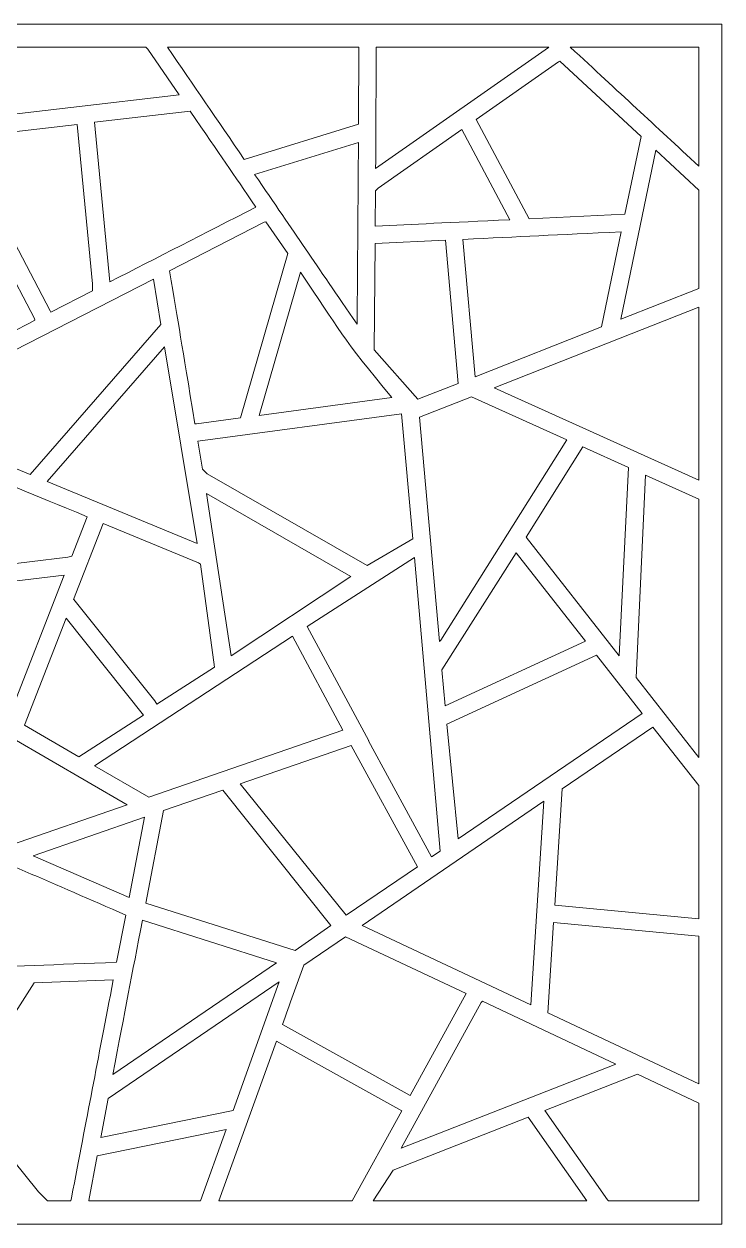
# Model space of a CAD drawing. Header units: centimetres. Extents: x -9.6 to 8.7, y -5.9 to 12.7.
# Drawn here: x 3.49 to 8.7, y -5.9 to 3.07 of the extents above; entities that cross this region are included whole.
import ezdxf

# ---------------------------------------------------------------- set-up
doc = ezdxf.new("R2010")
doc.units = ezdxf.units.CM
doc.header["$MEASUREMENT"] = 0
doc.layers.add('layer 1', color=7, linetype='Continuous')

msp = doc.modelspace()

# ---------------------------------------------------------------- linework, layer by layer
at = {"layer": 'layer 1', "color": 177, "lineweight": 9}
for points, knots in [([(-9.64573, -5.90038), (-9.64573, -5.90038), (-9.64573, 3.06709), (-9.64573, 3.06709), (-9.64573, 3.06709), (-3.60843, 3.06709), (2.40099, 3.06709), (8.70075, 3.06709), (8.70075, 3.06709), (8.70075, 0.00755), (8.70075, -2.79126), (8.70075, -5.90038), (8.70075, -5.90038), (2.65615, -5.90038), (-3.45076, -5.90038), (-9.64573, -5.90038)], [0, 0, 0, 0, 0.2, 0.2, 0.2, 0.2, 0.4, 0.4, 0.4, 0.4, 0.6, 0.6, 0.6, 0.6, 1, 1, 1, 1]), ([(2.65411, 2.89381), (2.65411, 2.89381), (2.96296, 2.30196), (2.96296, 2.30196), (2.96296, 2.30196), (2.96296, 2.30196), (2.96296, 2.34829), (2.96296, 2.34829), (2.96296, 2.34829), (2.96296, 2.34829), (3.02418, 2.34829), (3.02418, 2.34829), (3.02418, 2.34829), (3.02418, 2.34829), (4.64461, 2.53671), (4.64461, 2.53671), (4.64461, 2.53671), (4.64461, 2.53671), (4.41074, 2.87853), (4.41074, 2.87853), (4.41074, 2.87853), (4.41074, 2.87853), (4.39546, 2.89381), (4.39546, 2.89381), (4.39546, 2.89381), (4.39546, 2.89381), (2.65411, 2.89381), (2.65411, 2.89381)], [0, 0, 0, 0, 0.125, 0.125, 0.125, 0.125, 0.25, 0.25, 0.25, 0.25, 0.375, 0.375, 0.375, 0.375, 0.5, 0.5, 0.5, 0.5, 0.625, 0.625, 0.625, 0.625, 0.75, 0.75, 0.75, 0.75, 1, 1, 1, 1]), ([(5.98791, 2.89381), (5.98791, 2.89381), (4.55776, 2.89381), (4.55776, 2.89381), (4.55776, 2.89381), (4.75432, 2.60652), (4.92816, 2.35245), (5.1314, 2.05542), (5.1314, 2.05542), (5.1314, 2.05542), (5.98505, 2.31808), (5.98505, 2.31808), (5.98505, 2.31808), (5.98505, 2.31808), (5.98791, 2.89381), (5.98791, 2.89381)], [0, 0, 0, 0, 0.2, 0.2, 0.2, 0.2, 0.4, 0.4, 0.4, 0.4, 0.6, 0.6, 0.6, 0.6, 1, 1, 1, 1]), ([(6.11782, 2.89381), (6.11548, 2.5577), (6.11485, 2.2947), (6.11265, 1.98614), (6.11265, 1.98614), (6.11265, 1.98614), (7.40447, 2.89055), (7.40447, 2.89055), (7.40447, 2.89055), (7.40447, 2.89055), (7.40772, 2.89381), (7.40772, 2.89381), (7.40772, 2.89381), (7.40772, 2.89381), (6.11782, 2.89381), (6.11782, 2.89381)], [0, 0, 0, 0, 0.2, 0.2, 0.2, 0.2, 0.4, 0.4, 0.4, 0.4, 0.6, 0.6, 0.6, 0.6, 1, 1, 1, 1]), ([(7.56738, 2.89381), (7.93348, 2.55483), (8.19772, 2.31016), (8.52746, 2.00484), (8.52746, 2.00484), (8.52746, 2.00484), (8.52746, 2.89381), (8.52746, 2.89381), (8.52746, 2.89381), (8.52746, 2.89381), (7.56738, 2.89381), (7.56738, 2.89381)], [0, 0, 0, 0, 0.25, 0.25, 0.25, 0.25, 0.5, 0.5, 0.5, 0.5, 1, 1, 1, 1]), ([(8.0959, 2.22732), (8.0959, 2.22732), (7.48902, 2.78925), (7.48902, 2.78925), (7.48902, 2.78925), (7.48902, 2.78925), (7.47976, 2.78461), (7.47976, 2.78461), (7.47976, 2.78461), (7.47976, 2.78461), (6.86478, 2.35407), (6.86478, 2.35407), (6.86478, 2.35407), (6.86478, 2.35407), (7.25937, 1.61131), (7.25937, 1.61131), (7.25937, 1.61131), (7.25937, 1.61131), (7.9755, 1.64527), (7.9755, 1.64527), (7.9755, 1.64527), (7.9755, 1.64527), (8.0959, 2.22732), (8.0959, 2.22732)], [0, 0, 0, 0, 0.1428571, 0.1428571, 0.1428571, 0.1428571, 0.2857143, 0.2857143, 0.2857143, 0.2857143, 0.4285714, 0.4285714, 0.4285714, 0.4285714, 0.5714286, 0.5714286, 0.5714286, 0.5714286, 0.7142857, 0.7142857, 0.7142857, 0.7142857, 1, 1, 1, 1]), ([(4.12712, 1.13997), (4.48534, 1.32368), (4.82381, 1.49725), (5.21764, 1.69921), (5.21764, 1.69921), (5.04262, 1.95501), (4.95858, 2.07784), (4.72754, 2.41552), (4.72754, 2.41552), (4.72754, 2.41552), (4.01173, 2.33228), (4.01173, 2.33228), (4.01173, 2.33228), (4.01173, 2.33228), (4.12712, 1.13997), (4.12712, 1.13997)], [0, 0, 0, 0, 0.2, 0.2, 0.2, 0.2, 0.4, 0.4, 0.4, 0.4, 0.6, 0.6, 0.6, 0.6, 1, 1, 1, 1]), ([(3.68701, 0.91428), (3.68701, 0.91428), (3.99792, 1.07372), (3.99792, 1.07372), (3.99792, 1.07372), (3.99792, 1.07372), (3.99792, 1.1258), (3.99792, 1.1258), (3.99792, 1.1258), (3.99792, 1.1258), (3.88262, 2.31727), (3.88262, 2.31727), (3.88262, 2.31727), (3.88262, 2.31727), (3.03963, 2.21925), (3.03963, 2.21925), (3.03963, 2.21925), (3.03963, 2.21925), (3.00991, 2.21182), (3.00991, 2.21182), (3.00991, 2.21182), (3.00991, 2.21182), (3.4079, 1.44767), (3.4079, 1.44767), (3.4079, 1.44767), (3.4079, 1.44767), (3.4154, 1.44955), (3.4154, 1.44955), (3.4154, 1.44955), (3.4154, 1.44955), (3.4154, 1.43327), (3.4154, 1.43327), (3.4154, 1.43327), (3.4154, 1.43327), (3.68105, 0.92323), (3.68105, 0.92323), (3.68105, 0.92323), (3.68105, 0.92323), (3.68701, 0.91428), (3.68701, 0.91428)], [0, 0, 0, 0, 0.0909091, 0.0909091, 0.0909091, 0.0909091, 0.1818182, 0.1818182, 0.1818182, 0.1818182, 0.2727273, 0.2727273, 0.2727273, 0.2727273, 0.3636364, 0.3636364, 0.3636364, 0.3636364, 0.4545455, 0.4545455, 0.4545455, 0.4545455, 0.5454545, 0.5454545, 0.5454545, 0.5454545, 0.6363636, 0.6363636, 0.6363636, 0.6363636, 0.7272727, 0.7272727, 0.7272727, 0.7272727, 0.8181818, 0.8181818, 0.8181818, 0.8181818, 1, 1, 1, 1]), ([(6.75751, 2.27897), (6.75751, 2.27897), (6.13055, 1.84003), (6.13055, 1.84003), (6.13055, 1.84003), (6.13055, 1.84003), (6.11147, 1.82094), (6.11147, 1.82094), (6.11147, 1.82094), (6.11147, 1.82094), (6.10958, 1.5568), (6.10958, 1.5568), (6.10958, 1.5568), (6.39861, 1.57051), (6.65437, 1.58263), (7.11582, 1.60451), (7.11582, 1.60451), (7.11582, 1.60451), (6.75751, 2.27897), (6.75751, 2.27897)], [0, 0, 0, 0, 0.1666667, 0.1666667, 0.1666667, 0.1666667, 0.3333333, 0.3333333, 0.3333333, 0.3333333, 0.5, 0.5, 0.5, 0.5, 0.6666667, 0.6666667, 0.6666667, 0.6666667, 1, 1, 1, 1]), ([(5.98408, 2.1818), (5.98408, 2.1818), (5.20825, 1.94309), (5.20825, 1.94309), (5.20825, 1.94309), (5.51614, 1.4931), (5.65977, 1.28318), (5.97437, 0.82337), (5.97437, 0.82337), (5.97762, 1.27822), (5.98086, 1.73088), (5.98408, 2.1818)], [0, 0, 0, 0, 0.25, 0.25, 0.25, 0.25, 0.5, 0.5, 0.5, 0.5, 1, 1, 1, 1]), ([(8.52746, 1.8258), (8.52746, 1.8258), (8.20728, 2.12419), (8.20728, 2.12419), (8.20728, 2.12419), (8.20728, 2.12419), (7.94599, 0.86104), (7.94599, 0.86104), (7.94599, 0.86104), (7.94599, 0.86104), (8.52746, 1.09027), (8.52746, 1.09027), (8.52746, 1.09027), (8.52746, 1.09027), (8.52746, 1.8258), (8.52746, 1.8258)], [0, 0, 0, 0, 0.2, 0.2, 0.2, 0.2, 0.4, 0.4, 0.4, 0.4, 0.6, 0.6, 0.6, 0.6, 1, 1, 1, 1]), ([(5.28009, 1.58518), (5.28009, 1.58518), (4.57331, 1.22273), (4.57331, 1.22273), (4.57331, 1.22273), (4.64243, 0.80591), (4.66045, 0.69719), (4.76291, 0.07935), (4.76291, 0.07935), (4.76291, 0.07935), (4.77504, 0.07935), (4.77504, 0.07935), (4.77504, 0.07935), (4.77504, 0.07935), (5.10185, 0.12349), (5.10185, 0.12349), (5.10185, 0.12349), (5.10185, 0.12349), (5.45593, 1.35095), (5.45593, 1.35095), (5.45593, 1.35095), (5.45593, 1.35095), (5.29339, 1.58851), (5.29339, 1.58851), (5.29339, 1.58851), (5.29339, 1.58851), (5.28009, 1.58518), (5.28009, 1.58518)], [0, 0, 0, 0, 0.125, 0.125, 0.125, 0.125, 0.25, 0.25, 0.25, 0.25, 0.375, 0.375, 0.375, 0.375, 0.5, 0.5, 0.5, 0.5, 0.625, 0.625, 0.625, 0.625, 0.75, 0.75, 0.75, 0.75, 1, 1, 1, 1]), ([(6.63501, 1.4516), (6.63501, 1.4516), (6.72921, 0.38137), (6.72921, 0.38137), (6.72921, 0.38137), (6.72921, 0.38137), (6.42896, 0.263), (6.42896, 0.263), (6.42896, 0.263), (6.42896, 0.263), (6.10297, 0.63211), (6.10297, 0.63211), (6.10297, 0.63211), (6.10297, 0.63211), (6.10865, 1.42665), (6.10865, 1.42665), (6.10865, 1.42665), (6.10865, 1.42665), (6.63501, 1.4516), (6.63501, 1.4516)], [0, 0, 0, 0, 0.1666667, 0.1666667, 0.1666667, 0.1666667, 0.3333333, 0.3333333, 0.3333333, 0.3333333, 0.5, 0.5, 0.5, 0.5, 0.6666667, 0.6666667, 0.6666667, 0.6666667, 1, 1, 1, 1]), ([(7.80149, 0.80408), (7.80149, 0.80408), (7.94832, 1.51387), (7.94832, 1.51387), (7.94832, 1.51387), (7.46066, 1.49075), (7.18991, 1.47791), (6.76493, 1.45776), (6.76493, 1.45776), (6.76493, 1.45776), (6.8553, 0.43107), (6.8553, 0.43107), (6.8553, 0.43107), (6.8553, 0.43107), (7.80149, 0.80408), (7.80149, 0.80408)], [0, 0, 0, 0, 0.2, 0.2, 0.2, 0.2, 0.4, 0.4, 0.4, 0.4, 0.6, 0.6, 0.6, 0.6, 1, 1, 1, 1]), ([(2.28717, 0.19641), (2.79305, 0.45584), (3.13756, 0.63251), (3.56735, 0.85291), (3.56735, 0.85291), (3.56735, 0.85291), (3.56386, 0.86689), (3.56386, 0.86689), (3.56386, 0.86689), (3.56386, 0.86689), (3.33792, 1.30069), (3.33792, 1.30069), (3.33792, 1.30069), (3.33792, 1.30069), (1.67152, 1.22389), (1.67152, 1.22389), (1.67152, 1.22389), (1.67152, 1.22389), (1.30819, 0.93608), (1.30819, 0.93608), (1.30819, 0.93608), (1.30819, 0.93608), (2.28717, 0.19641), (2.28717, 0.19641)], [0, 0, 0, 0, 0.1428571, 0.1428571, 0.1428571, 0.1428571, 0.2857143, 0.2857143, 0.2857143, 0.2857143, 0.4285714, 0.4285714, 0.4285714, 0.4285714, 0.5714286, 0.5714286, 0.5714286, 0.5714286, 0.7142857, 0.7142857, 0.7142857, 0.7142857, 1, 1, 1, 1]), ([(5.55107, 1.21189), (5.55107, 1.21189), (5.2426, 0.1425), (5.2426, 0.1425), (5.2426, 0.1425), (5.2426, 0.1425), (6.23459, 0.27649), (6.23459, 0.27649), (6.23459, 0.27649), (5.86464, 0.71189), (5.83472, 0.79732), (5.55107, 1.21189)], [0, 0, 0, 0, 0.25, 0.25, 0.25, 0.25, 0.5, 0.5, 0.5, 0.5, 1, 1, 1, 1]), ([(4.45189, 1.16047), (4.45189, 1.16047), (3.20082, 0.51889), (3.20082, 0.51889), (3.20082, 0.51889), (3.20082, 0.51889), (2.99919, -0.07413), (2.99919, -0.07413), (2.99919, -0.07413), (2.99919, -0.07413), (3.01886, -0.08724), (3.01886, -0.08724), (3.01886, -0.08724), (3.01886, -0.08724), (3.53259, -0.29944), (3.53259, -0.29944), (3.53259, -0.29944), (3.53259, -0.29944), (4.50804, 0.8219), (4.50804, 0.8219), (4.50804, 0.8219), (4.50804, 0.8219), (4.45189, 1.16047), (4.45189, 1.16047)], [0, 0, 0, 0, 0.1428571, 0.1428571, 0.1428571, 0.1428571, 0.2857143, 0.2857143, 0.2857143, 0.2857143, 0.4285714, 0.4285714, 0.4285714, 0.4285714, 0.5714286, 0.5714286, 0.5714286, 0.5714286, 0.7142857, 0.7142857, 0.7142857, 0.7142857, 1, 1, 1, 1]), ([(8.52746, 0.95057), (8.52746, 0.95057), (6.99841, 0.34779), (6.99841, 0.34779), (6.99841, 0.34779), (6.99841, 0.34779), (8.52746, -0.34107), (8.52746, -0.34107), (8.52746, -0.34107), (8.52746, -0.34107), (8.52746, 0.95057), (8.52746, 0.95057)], [0, 0, 0, 0, 0.25, 0.25, 0.25, 0.25, 0.5, 0.5, 0.5, 0.5, 1, 1, 1, 1]), ([(4.77937, -0.81441), (4.77937, -0.81441), (4.53561, 0.65559), (4.53561, 0.65559), (4.53561, 0.65559), (4.53561, 0.65559), (3.65932, -0.35178), (3.65932, -0.35178), (3.65932, -0.35178), (3.65932, -0.35178), (4.77937, -0.81441), (4.77937, -0.81441)], [0, 0, 0, 0, 0.25, 0.25, 0.25, 0.25, 0.5, 0.5, 0.5, 0.5, 1, 1, 1, 1]), ([(6.82967, 0.28127), (6.82967, 0.28127), (6.44092, 0.12802), (6.44092, 0.12802), (6.44092, 0.12802), (6.44092, 0.12802), (6.58934, -1.54693), (6.58934, -1.54693), (6.58934, -1.54693), (6.58934, -1.54693), (6.59919, -1.53708), (6.59919, -1.53708), (6.59919, -1.53708), (6.59919, -1.53708), (7.5423, -0.03978), (7.5423, -0.03978), (7.5423, -0.03978), (7.5423, -0.03978), (6.82967, 0.28127), (6.82967, 0.28127)], [0, 0, 0, 0, 0.1666667, 0.1666667, 0.1666667, 0.1666667, 0.3333333, 0.3333333, 0.3333333, 0.3333333, 0.5, 0.5, 0.5, 0.5, 0.6666667, 0.6666667, 0.6666667, 0.6666667, 1, 1, 1, 1]), ([(6.30509, 0.15441), (6.30509, 0.15441), (4.78457, -0.05132), (4.78457, -0.05132), (4.78457, -0.05132), (4.78457, -0.05132), (4.81915, -0.25982), (4.81915, -0.25982), (4.81915, -0.25982), (4.81915, -0.25982), (4.85434, -0.29501), (4.85434, -0.29501), (4.85434, -0.29501), (4.85434, -0.29501), (6.04872, -0.97952), (6.04872, -0.97952), (6.04872, -0.97952), (6.04872, -0.97952), (6.39092, -0.77922), (6.39092, -0.77922), (6.39092, -0.77922), (6.39092, -0.77922), (6.30509, 0.15441), (6.30509, 0.15441)], [0, 0, 0, 0, 0.1428571, 0.1428571, 0.1428571, 0.1428571, 0.2857143, 0.2857143, 0.2857143, 0.2857143, 0.4285714, 0.4285714, 0.4285714, 0.4285714, 0.5714286, 0.5714286, 0.5714286, 0.5714286, 0.7142857, 0.7142857, 0.7142857, 0.7142857, 1, 1, 1, 1]), ([(8.00305, -0.24736), (8.00305, -0.24736), (7.66194, -0.09368), (7.66194, -0.09368), (7.66194, -0.09368), (7.66194, -0.09368), (7.23734, -0.76779), (7.23734, -0.76779), (7.23734, -0.76779), (7.23734, -0.76779), (7.93267, -1.655), (7.93267, -1.655), (7.93267, -1.655), (7.93267, -1.655), (8.00305, -0.24736), (8.00305, -0.24736)], [0, 0, 0, 0, 0.2, 0.2, 0.2, 0.2, 0.4, 0.4, 0.4, 0.4, 0.6, 0.6, 0.6, 0.6, 1, 1, 1, 1]), ([(2.95517, -0.2036), (2.95517, -0.2036), (2.66543, -1.05577), (2.66543, -1.05577), (2.66543, -1.05577), (2.66543, -1.05577), (3.81223, -0.91676), (3.81223, -0.91676), (3.81223, -0.91676), (3.81223, -0.91676), (3.84171, -0.90939), (3.84171, -0.90939), (3.84171, -0.90939), (3.84171, -0.90939), (3.95628, -0.61505), (3.95628, -0.61505), (3.95628, -0.61505), (3.512, -0.43154), (3.38461, -0.37892), (2.96775, -0.20674), (2.96775, -0.20674), (2.96775, -0.20674), (2.95517, -0.2036), (2.95517, -0.2036)], [0, 0, 0, 0, 0.1428571, 0.1428571, 0.1428571, 0.1428571, 0.2857143, 0.2857143, 0.2857143, 0.2857143, 0.4285714, 0.4285714, 0.4285714, 0.4285714, 0.5714286, 0.5714286, 0.5714286, 0.5714286, 0.7142857, 0.7142857, 0.7142857, 0.7142857, 1, 1, 1, 1]), ([(8.52746, -0.48361), (8.52746, -0.48361), (8.13031, -0.30469), (8.13031, -0.30469), (8.13031, -0.30469), (8.13031, -0.30469), (8.05896, -1.81557), (8.05896, -1.81557), (8.05896, -1.81557), (8.05896, -1.81557), (8.52746, -2.41381), (8.52746, -2.41381), (8.52746, -2.41381), (8.52746, -2.41381), (8.52746, -0.48361), (8.52746, -0.48361)], [0, 0, 0, 0, 0.2, 0.2, 0.2, 0.2, 0.4, 0.4, 0.4, 0.4, 0.6, 0.6, 0.6, 0.6, 1, 1, 1, 1]), ([(5.03207, -1.65529), (5.03207, -1.65529), (5.92764, -1.06171), (5.92764, -1.06171), (5.92764, -1.06171), (5.92764, -1.06171), (4.84911, -0.44051), (4.84911, -0.44051), (4.84911, -0.44051), (4.84911, -0.44051), (5.03207, -1.65529), (5.03207, -1.65529)], [0, 0, 0, 0, 0.25, 0.25, 0.25, 0.25, 0.5, 0.5, 0.5, 0.5, 1, 1, 1, 1]), ([(4.90794, -1.7386), (4.90794, -1.7386), (4.80515, -0.9699), (4.80515, -0.9699), (4.80515, -0.9699), (4.80515, -0.9699), (4.78849, -0.95879), (4.78849, -0.95879), (4.78849, -0.95879), (4.78849, -0.95879), (4.07642, -0.66467), (4.07642, -0.66467), (4.07642, -0.66467), (4.07642, -0.66467), (3.85473, -1.23425), (3.85473, -1.23425), (3.85473, -1.23425), (3.85473, -1.23425), (3.85884, -1.23425), (3.85884, -1.23425), (3.85884, -1.23425), (3.85884, -1.23425), (4.46353, -1.99078), (4.46353, -1.99078), (4.46353, -1.99078), (4.46353, -1.99078), (4.47887, -2.01524), (4.47887, -2.01524), (4.47887, -2.01524), (4.47887, -2.01524), (4.90794, -1.7386), (4.90794, -1.7386)], [0, 0, 0, 0, 0.1111111, 0.1111111, 0.1111111, 0.1111111, 0.2222222, 0.2222222, 0.2222222, 0.2222222, 0.3333333, 0.3333333, 0.3333333, 0.3333333, 0.4444444, 0.4444444, 0.4444444, 0.4444444, 0.5555556, 0.5555556, 0.5555556, 0.5555556, 0.6666667, 0.6666667, 0.6666667, 0.6666667, 0.7777778, 0.7777778, 0.7777778, 0.7777778, 1, 1, 1, 1]), ([(7.16376, -0.8846), (7.16376, -0.8846), (6.60858, -1.76032), (6.60858, -1.76032), (6.60858, -1.76032), (6.60858, -1.76032), (6.63194, -2.02775), (6.63194, -2.02775), (6.63194, -2.02775), (6.63194, -2.02775), (7.68135, -1.54502), (7.68135, -1.54502), (7.68135, -1.54502), (7.68135, -1.54502), (7.16376, -0.8846), (7.16376, -0.8846)], [0, 0, 0, 0, 0.2, 0.2, 0.2, 0.2, 0.4, 0.4, 0.4, 0.4, 0.6, 0.6, 0.6, 0.6, 1, 1, 1, 1]), ([(6.59514, -3.11474), (6.59514, -3.11474), (6.40335, -0.92042), (6.40335, -0.92042), (6.40335, -0.92042), (6.40335, -0.92042), (5.59998, -1.43457), (5.59998, -1.43457), (5.59998, -1.43457), (5.59998, -1.43457), (6.06089, -2.28978), (6.06089, -2.28978), (6.06089, -2.28978), (6.06089, -2.28978), (6.06059, -2.28986), (6.06059, -2.28986), (6.06059, -2.28986), (6.06059, -2.28986), (6.53024, -3.15563), (6.53024, -3.15563), (6.53024, -3.15563), (6.53024, -3.15563), (6.59514, -3.11474), (6.59514, -3.11474)], [0, 0, 0, 0, 0.1428571, 0.1428571, 0.1428571, 0.1428571, 0.2857143, 0.2857143, 0.2857143, 0.2857143, 0.4285714, 0.4285714, 0.4285714, 0.4285714, 0.5714286, 0.5714286, 0.5714286, 0.5714286, 0.7142857, 0.7142857, 0.7142857, 0.7142857, 1, 1, 1, 1]), ([(2.61901, -1.19231), (2.61901, -1.19231), (2.48665, -1.58158), (2.48665, -1.58158), (2.48665, -1.58158), (2.48665, -1.58158), (2.51061, -1.60554), (2.51061, -1.60554), (2.51061, -1.60554), (2.51061, -1.60554), (3.3755, -2.10718), (3.3755, -2.10718), (3.3755, -2.10718), (3.3755, -2.10718), (3.78668, -1.05077), (3.78668, -1.05077), (3.78668, -1.05077), (3.78668, -1.05077), (2.61901, -1.19231), (2.61901, -1.19231)], [0, 0, 0, 0, 0.1666667, 0.1666667, 0.1666667, 0.1666667, 0.3333333, 0.3333333, 0.3333333, 0.3333333, 0.5, 0.5, 0.5, 0.5, 0.6666667, 0.6666667, 0.6666667, 0.6666667, 1, 1, 1, 1]), ([(3.80058, -1.37338), (3.80058, -1.37338), (3.48928, -2.17317), (3.48928, -2.17317), (3.48928, -2.17317), (3.48928, -2.17317), (3.89608, -2.40911), (3.89608, -2.40911), (3.89608, -2.40911), (3.89608, -2.40911), (4.37936, -2.09773), (4.37936, -2.09773), (4.37936, -2.09773), (4.37936, -2.09773), (3.80058, -1.37338), (3.80058, -1.37338)], [0, 0, 0, 0, 0.2, 0.2, 0.2, 0.2, 0.4, 0.4, 0.4, 0.4, 0.6, 0.6, 0.6, 0.6, 1, 1, 1, 1]), ([(5.49248, -1.50794), (5.49248, -1.50794), (4.01241, -2.47658), (4.01241, -2.47658), (4.01241, -2.47658), (4.01241, -2.47658), (4.41768, -2.71164), (4.41768, -2.71164), (4.41768, -2.71164), (4.41768, -2.71164), (5.86727, -2.20887), (5.86727, -2.20887), (5.86727, -2.20887), (5.86727, -2.20887), (5.49248, -1.50794), (5.49248, -1.50794)], [0, 0, 0, 0, 0.2, 0.2, 0.2, 0.2, 0.4, 0.4, 0.4, 0.4, 0.6, 0.6, 0.6, 0.6, 1, 1, 1, 1]), ([(8.10406, -2.08437), (8.10406, -2.08437), (7.76376, -1.65017), (7.76376, -1.65017), (7.76376, -1.65017), (7.76376, -1.65017), (6.64412, -2.1652), (6.64412, -2.1652), (6.64412, -2.1652), (6.64412, -2.1652), (6.7299, -3.02159), (6.7299, -3.02159), (6.7299, -3.02159), (6.7299, -3.02159), (8.10406, -2.08437), (8.10406, -2.08437)], [0, 0, 0, 0, 0.2, 0.2, 0.2, 0.2, 0.4, 0.4, 0.4, 0.4, 0.6, 0.6, 0.6, 0.6, 1, 1, 1, 1]), ([(3.37677, -3.07266), (3.37677, -3.07266), (4.25558, -2.76786), (4.25558, -2.76786), (4.25558, -2.76786), (4.25558, -2.76786), (3.08885, -2.09116), (3.08885, -2.09116), (3.08885, -2.09116), (3.08885, -2.09116), (2.50976, -2.6957), (2.50976, -2.6957), (2.50976, -2.6957), (2.79323, -2.81894), (3.05635, -2.93335), (3.37677, -3.07266)], [0, 0, 0, 0, 0.2, 0.2, 0.2, 0.2, 0.4, 0.4, 0.4, 0.4, 0.6, 0.6, 0.6, 0.6, 1, 1, 1, 1]), ([(8.52746, -2.62462), (8.52746, -2.62462), (8.18422, -2.18665), (8.18422, -2.18665), (8.18422, -2.18665), (8.18422, -2.18665), (7.50668, -2.64893), (7.50668, -2.64893), (7.50668, -2.64893), (7.50668, -2.64893), (7.45123, -3.51775), (7.45123, -3.51775), (7.45123, -3.51775), (7.45123, -3.51775), (8.52746, -3.61917), (8.52746, -3.61917), (8.52746, -3.61917), (8.52746, -3.61917), (8.52746, -2.62462), (8.52746, -2.62462)], [0, 0, 0, 0, 0.1666667, 0.1666667, 0.1666667, 0.1666667, 0.3333333, 0.3333333, 0.3333333, 0.3333333, 0.5, 0.5, 0.5, 0.5, 0.6666667, 0.6666667, 0.6666667, 0.6666667, 1, 1, 1, 1]), ([(5.89174, -3.59346), (5.89174, -3.59346), (6.42491, -3.23035), (6.42491, -3.23035), (6.42491, -3.23035), (6.42491, -3.23035), (5.93111, -2.32428), (5.93111, -2.32428), (5.93111, -2.32428), (5.93111, -2.32428), (5.10096, -2.61221), (5.10096, -2.61221), (5.10096, -2.61221), (5.10096, -2.61221), (5.89174, -3.59346), (5.89174, -3.59346)], [0, 0, 0, 0, 0.2, 0.2, 0.2, 0.2, 0.4, 0.4, 0.4, 0.4, 0.6, 0.6, 0.6, 0.6, 1, 1, 1, 1]), ([(5.51124, -3.85722), (5.51124, -3.85722), (5.77919, -3.67032), (5.77919, -3.67032), (5.77919, -3.67032), (5.77919, -3.67032), (4.97068, -2.6574), (4.97068, -2.6574), (4.97068, -2.6574), (4.97068, -2.6574), (4.52726, -2.81119), (4.52726, -2.81119), (4.52726, -2.81119), (4.52726, -2.81119), (4.39474, -3.50219), (4.39474, -3.50219), (4.39474, -3.50219), (4.39474, -3.50219), (5.51124, -3.85722), (5.51124, -3.85722)], [0, 0, 0, 0, 0.1666667, 0.1666667, 0.1666667, 0.1666667, 0.3333333, 0.3333333, 0.3333333, 0.3333333, 0.5, 0.5, 0.5, 0.5, 0.6666667, 0.6666667, 0.6666667, 0.6666667, 1, 1, 1, 1]), ([(7.37053, -2.74183), (7.37053, -2.74183), (6.01126, -3.66925), (6.01126, -3.66925), (6.01126, -3.66925), (6.01126, -3.66925), (7.27344, -4.2629), (7.27344, -4.2629), (7.27344, -4.2629), (7.27344, -4.2629), (7.37053, -2.74183), (7.37053, -2.74183)], [0, 0, 0, 0, 0.25, 0.25, 0.25, 0.25, 0.5, 0.5, 0.5, 0.5, 1, 1, 1, 1]), ([(4.3855, -2.86036), (4.3855, -2.86036), (3.55276, -3.14918), (3.55276, -3.14918), (3.55276, -3.14918), (3.55276, -3.14918), (4.27028, -3.46114), (4.27028, -3.46114), (4.27028, -3.46114), (4.27028, -3.46114), (4.3855, -2.86036), (4.3855, -2.86036)], [0, 0, 0, 0, 0.25, 0.25, 0.25, 0.25, 0.5, 0.5, 0.5, 0.5, 1, 1, 1, 1]), ([(2.76114, -2.94671), (2.76114, -2.94671), (2.95739, -3.99132), (2.95739, -3.99132), (2.95739, -3.99132), (3.39867, -3.97443), (3.72231, -3.96204), (4.17756, -3.94461), (4.17756, -3.94461), (4.17756, -3.94461), (4.24532, -3.59127), (4.24532, -3.59127), (4.24532, -3.59127), (3.71304, -3.36029), (3.27068, -3.16825), (2.76114, -2.94671)], [0, 0, 0, 0, 0.2, 0.2, 0.2, 0.2, 0.4, 0.4, 0.4, 0.4, 0.6, 0.6, 0.6, 0.6, 1, 1, 1, 1]), ([(4.14922, -4.78238), (4.14922, -4.78238), (5.37278, -3.94755), (5.37278, -3.94755), (5.37278, -3.94755), (5.37278, -3.94755), (4.37009, -3.6307), (4.37009, -3.6307), (4.37009, -3.6307), (4.29032, -4.04667), (4.24221, -4.2975), (4.14922, -4.78238)], [0, 0, 0, 0, 0.25, 0.25, 0.25, 0.25, 0.5, 0.5, 0.5, 0.5, 1, 1, 1, 1]), ([(8.52746, -3.74971), (8.52746, -3.74971), (7.44294, -3.64751), (7.44294, -3.64751), (7.44294, -3.64751), (7.44294, -3.64751), (7.39987, -4.32237), (7.39987, -4.32237), (7.39987, -4.32237), (7.39987, -4.32237), (8.52746, -4.85273), (8.52746, -4.85273), (8.52746, -4.85273), (8.52746, -4.85273), (8.52746, -3.74971), (8.52746, -3.74971)], [0, 0, 0, 0, 0.2, 0.2, 0.2, 0.2, 0.4, 0.4, 0.4, 0.4, 0.6, 0.6, 0.6, 0.6, 1, 1, 1, 1]), ([(5.88666, -3.75426), (5.88666, -3.75426), (5.57618, -3.9661), (5.57618, -3.9661), (5.57618, -3.9661), (5.52455, -4.1095), (5.47074, -4.25898), (5.4163, -4.41021), (5.4163, -4.41021), (5.4163, -4.41021), (6.37025, -4.94128), (6.37025, -4.94128), (6.37025, -4.94128), (6.37025, -4.94128), (6.78895, -4.17865), (6.78895, -4.17865), (6.78895, -4.17865), (6.78895, -4.17865), (5.88666, -3.75426), (5.88666, -3.75426)], [0, 0, 0, 0, 0.1666667, 0.1666667, 0.1666667, 0.1666667, 0.3333333, 0.3333333, 0.3333333, 0.3333333, 0.5, 0.5, 0.5, 0.5, 0.6666667, 0.6666667, 0.6666667, 0.6666667, 1, 1, 1, 1]), ([(3.83435, -5.72709), (3.83435, -5.72709), (3.8402, -5.70369), (3.8402, -5.70369), (3.8402, -5.70369), (3.95705, -5.09439), (4.033, -4.6984), (4.15243, -4.07563), (4.15243, -4.07563), (4.15243, -4.07563), (3.56055, -4.09829), (3.56055, -4.09829), (3.56055, -4.09829), (3.56055, -4.09829), (3.01878, -4.94879), (3.01878, -4.94879), (3.01878, -4.94879), (3.01878, -4.94879), (3.59342, -5.65883), (3.59342, -5.65883), (3.59342, -5.65883), (3.59342, -5.65883), (3.66168, -5.72709), (3.66168, -5.72709), (3.66168, -5.72709), (3.66168, -5.72709), (3.83435, -5.72709), (3.83435, -5.72709)], [0, 0, 0, 0, 0.125, 0.125, 0.125, 0.125, 0.25, 0.25, 0.25, 0.25, 0.375, 0.375, 0.375, 0.375, 0.5, 0.5, 0.5, 0.5, 0.625, 0.625, 0.625, 0.625, 0.75, 0.75, 0.75, 0.75, 1, 1, 1, 1]), ([(4.05886, -5.25353), (4.05886, -5.25353), (5.04739, -5.05128), (5.04739, -5.05128), (5.04739, -5.05128), (5.04739, -5.05128), (5.39307, -4.09104), (5.39307, -4.09104), (5.39307, -4.09104), (5.39307, -4.09104), (4.1145, -4.9634), (4.1145, -4.9634), (4.1145, -4.9634), (4.1145, -4.9634), (4.05886, -5.25353), (4.05886, -5.25353)], [0, 0, 0, 0, 0.2, 0.2, 0.2, 0.2, 0.4, 0.4, 0.4, 0.4, 0.6, 0.6, 0.6, 0.6, 1, 1, 1, 1]), ([(6.91048, -4.23581), (6.91048, -4.23581), (6.90181, -4.24449), (6.90181, -4.24449), (6.90181, -4.24449), (6.90181, -4.24449), (6.30263, -5.3339), (6.30263, -5.3339), (6.30263, -5.3339), (6.30263, -5.3339), (7.90752, -4.70476), (7.90752, -4.70476), (7.90752, -4.70476), (7.90752, -4.70476), (6.91048, -4.23581), (6.91048, -4.23581)], [0, 0, 0, 0, 0.2, 0.2, 0.2, 0.2, 0.4, 0.4, 0.4, 0.4, 0.6, 0.6, 0.6, 0.6, 1, 1, 1, 1]), ([(5.93805, -5.72709), (5.93805, -5.72709), (6.30761, -5.05516), (6.30761, -5.05516), (6.30761, -5.05516), (6.30761, -5.05516), (5.37169, -4.53412), (5.37169, -4.53412), (5.37169, -4.53412), (5.37169, -4.53412), (4.94222, -5.72709), (4.94222, -5.72709), (4.94222, -5.72709), (4.94222, -5.72709), (5.93805, -5.72709), (5.93805, -5.72709)], [0, 0, 0, 0, 0.2, 0.2, 0.2, 0.2, 0.4, 0.4, 0.4, 0.4, 0.6, 0.6, 0.6, 0.6, 1, 1, 1, 1]), ([(8.52746, -4.99664), (8.52746, -4.99664), (8.0694, -4.7809), (8.0694, -4.7809), (8.0694, -4.7809), (8.0694, -4.7809), (7.37783, -5.052), (7.37783, -5.052), (7.37783, -5.052), (7.37783, -5.052), (7.84488, -5.71922), (7.84488, -5.71922), (7.84488, -5.71922), (7.84488, -5.71922), (7.85275, -5.72709), (7.85275, -5.72709), (7.85275, -5.72709), (7.85275, -5.72709), (8.52746, -5.72709), (8.52746, -5.72709), (8.52746, -5.72709), (8.52746, -5.72709), (8.52746, -4.99664), (8.52746, -4.99664)], [0, 0, 0, 0, 0.1428571, 0.1428571, 0.1428571, 0.1428571, 0.2857143, 0.2857143, 0.2857143, 0.2857143, 0.4285714, 0.4285714, 0.4285714, 0.4285714, 0.5714286, 0.5714286, 0.5714286, 0.5714286, 0.7142857, 0.7142857, 0.7142857, 0.7142857, 1, 1, 1, 1]), ([(7.69175, -5.72709), (7.69175, -5.72709), (7.25335, -5.1008), (7.25335, -5.1008), (7.25335, -5.1008), (7.25335, -5.1008), (6.24265, -5.49701), (6.24265, -5.49701), (6.24265, -5.49701), (6.24265, -5.49701), (6.09501, -5.72709), (6.09501, -5.72709), (6.09501, -5.72709), (6.09501, -5.72709), (7.69175, -5.72709), (7.69175, -5.72709)], [0, 0, 0, 0, 0.2, 0.2, 0.2, 0.2, 0.4, 0.4, 0.4, 0.4, 0.6, 0.6, 0.6, 0.6, 1, 1, 1, 1]), ([(4.99581, -5.19454), (4.99581, -5.19454), (4.03238, -5.39161), (4.03238, -5.39161), (4.03238, -5.39161), (4.03238, -5.39161), (3.96866, -5.72388), (3.96866, -5.72388), (3.96866, -5.72388), (3.96866, -5.72388), (3.96866, -5.72709), (3.96866, -5.72709), (3.96866, -5.72709), (3.96866, -5.72709), (4.80409, -5.72709), (4.80409, -5.72709), (4.80409, -5.72709), (4.80409, -5.72709), (4.99581, -5.19454), (4.99581, -5.19454)], [0, 0, 0, 0, 0.1666667, 0.1666667, 0.1666667, 0.1666667, 0.3333333, 0.3333333, 0.3333333, 0.3333333, 0.5, 0.5, 0.5, 0.5, 0.6666667, 0.6666667, 0.6666667, 0.6666667, 1, 1, 1, 1])]:
    msp.add_open_spline(points, degree=3, knots=knots, dxfattribs=at)

doc.saveas('drawing.dxf')
